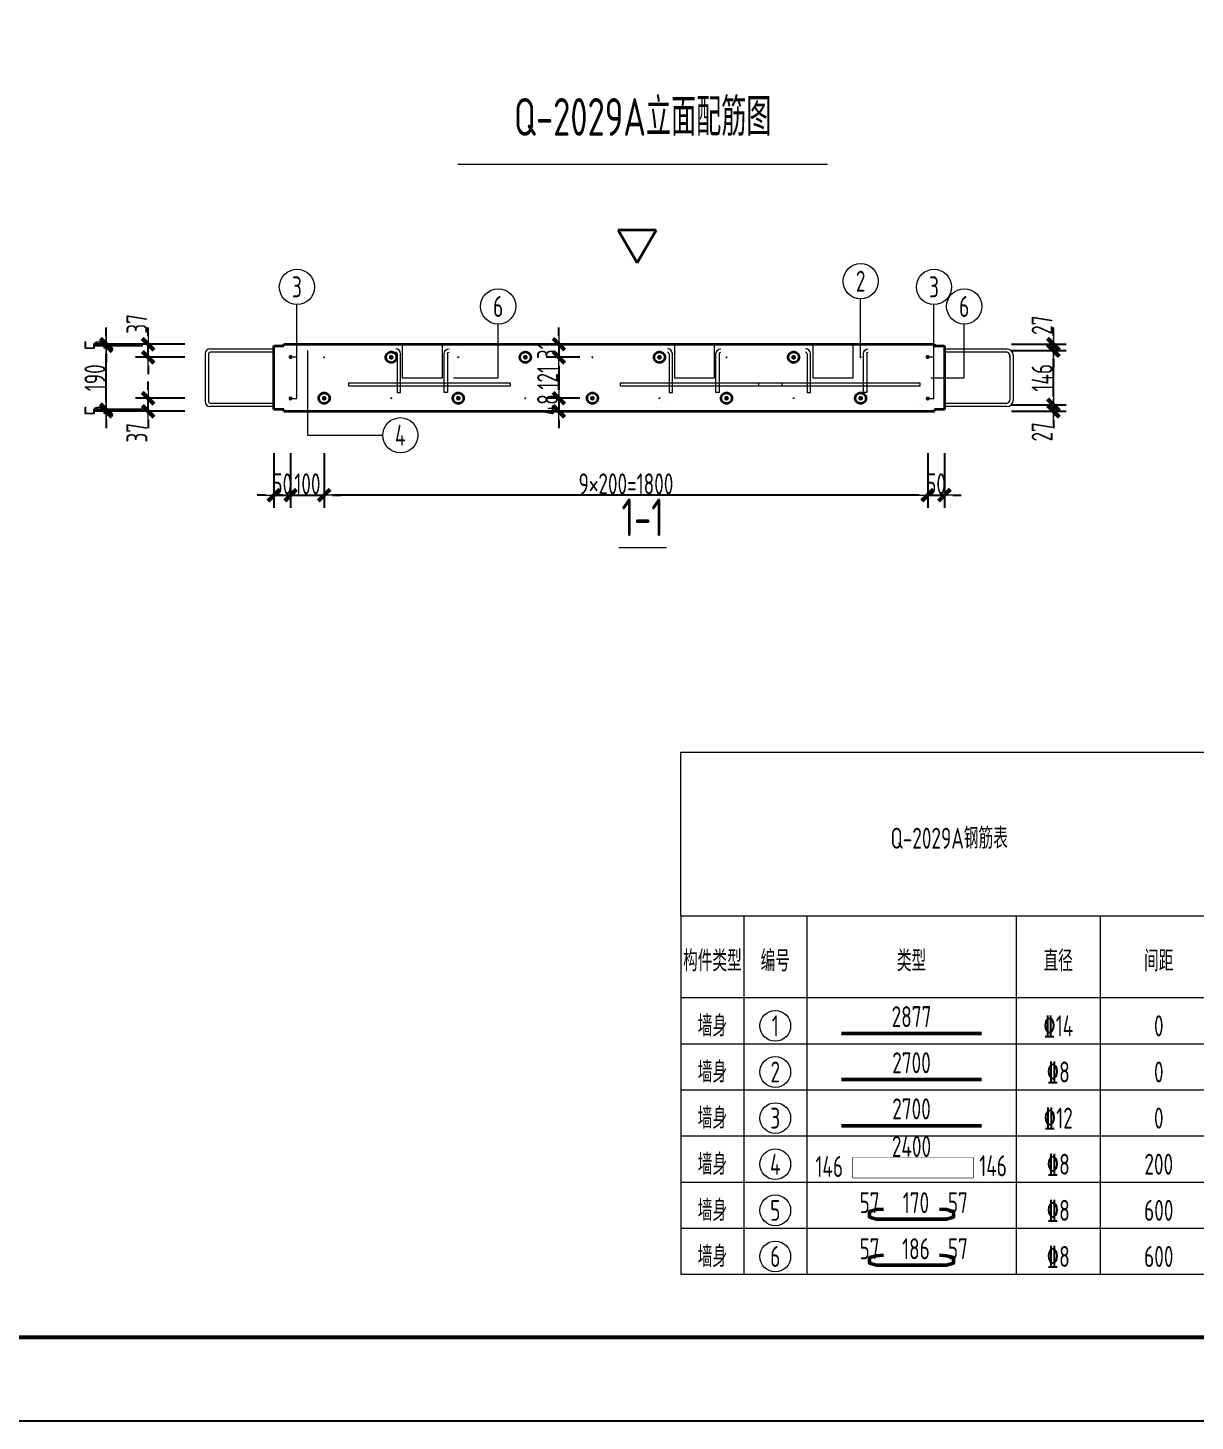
# Model space of a CAD drawing. Extents: x -85320 to 1679916, y -1321939 to 627.
# Drawn here: x 1170719 to 1184645, y -867871 to -851257 of the extents above; entities that cross this region are included whole.
import ezdxf
from ezdxf.enums import TextEntityAlignment as Align

# ---------------------------------------------------------------- set-up
doc = ezdxf.new("R2010")
doc.units = 0
doc.header["$LTSCALE"] = 1000
doc.linetypes.add('点划线', pattern=[1850, 1200, -300, 50, -300])
for name, color, linetype in [('BORDER', 7, 'Continuous'), ('Y-03墙-03预制墙钢筋', 1, 'Continuous'), ('打印线框', 7, 'Continuous'), ('拉模', 7, 'Continuous')]:
    doc.layers.add(name, color=color, linetype=linetype)
for name, color, linetype, lineweight in [('参数表文字', 7, 'Continuous', 18), ('参数表边线', 253, 'Continuous', 18), ('手孔', 6, 'Continuous', 0), ('梁截面纵筋', 1, 'Continuous', 50), ('直线', 7, 'Continuous', 18), ('预制墙图名', 7, 'Continuous', 18), ('预制墙墙身水平筋', 130, 'Continuous', 18), ('预制墙墙身纵向受力筋', 1, 'Continuous', 18), ('预制墙墙身纵向非受力筋', 94, 'Continuous', 18), ('预制墙墙身附加筋', 94, 'Continuous', 18), ('预制墙拉筋', 130, 'Continuous', 18), ('预制墙详图孔洞', 9, '点划线', 18), ('预制墙详图标注', 3, 'Continuous', 18), ('预制墙详图轮廓', 3, 'Continuous', 35)]:
    doc.layers.add(name, color=color, linetype=linetype, lineweight=lineweight)
doc.styles.add('TSSD_Rein', font='Tssdeng.shx', dxfattribs={"width": 0.7, "bigfont": 'hztxt.shx'})
doc.styles.add('样式 1', font='yjkeng.shx', dxfattribs={"width": 0.7, "bigfont": 'yjkchn.shx'})
doc.styles.add('样式 2', font='yjkeng.shx', dxfattribs={"width": 0.7, "bigfont": 'yjkchn.shx'})
doc.dimstyles.new('盈建科结构', dxfattribs={"dimscale": 100, "dimtxt": 2.5, "dimasz": 1, "dimexe": 1.5, "dimexo": 0.625, "dimgap": 0.1, "dimtad": 1, "dimdec": 0, "dimrnd": 1, "dimzin": 0, "dimdsep": 46, "dimtxsty": '样式 1', "dimblk": '_yjkbk', "dimblk1": 'ARCHTICK', "dimblk2": 'ARCHTICK', "dimcen": 0.09, "dimadec": 0, "dimazin": 0, "dimtfac": 1, "dimtdec": 4, "dimtix": 1, "dimtmove": 2, "dimatfit": 3, "dimfxl": 1, "dimtolj": 1, "dimtzin": 0, "dimarcsym": 0})

# ---------------------------------------------------------------- blocks, each defined once
blk = doc.blocks.new('_yjkbk')
blk.add_line((-1, 0), (1.5, 0))
blk.add_lwpolyline([(-0.7, -0.7, 0.5, 0.5, 0), (0.7, 0.7, 0.5, 0.5, 0)], format="xyseb")
blk = doc.blocks.new('*D434')
at = {"layer": 'Defpoints', "color": 0, "transparency": 16777216}
for p in [(1177304, -855673), (1177054, -855829), (1177304, -855829)]:
    blk.add_point(p, dxfattribs=at)
at = {"layer": '预制墙详图标注', "color": 0, "lineweight": -2, "transparency": 16777216}
for p, q in [((1177054, -855573), (1177054, -855473)), ((1177304, -855673), (1176904, -855673)), ((1177054, -855673), (1177054, -855829)), ((1177304, -855829), (1176904, -855829)), ((1177054, -855929), (1177054, -856029))]:
    blk.add_line(p, q, dxfattribs=at)
at = {"layer": '预制墙详图标注', "color": 0, "lineweight": -2, "transparency": 16777216, "xscale": 100, "yscale": 100, "zscale": 100}
for p, rotation in [((1177054, -855673), 270), ((1177054, -855829), 90)]:
    blk.add_blockref('_yjkbk', p, dxfattribs=dict(at, rotation=rotation))
at = {"layer": '预制墙详图标注', "color": 0, "transparency": 16777216, "insert": (1177044, -855751), "char_height": 250, "attachment_point": 8, "rotation": 90, "style": '样式 1'}
blk.add_mtext('\\A1;48', dxfattribs=at)
blk = doc.blocks.new('_ArchTick')
at = {"color": 0, "linetype": 'ByBlock', "const_width": 0.4}
blk.add_lwpolyline([(-0.5, -0.5), (0.5, 0.5)], dxfattribs=at)
blk = doc.blocks.new('*D435')
at = {"layer": 'Defpoints', "color": 0, "transparency": 16777216}
for p in [(1177304, -855185), (1177054, -855673), (1177304, -855673)]:
    blk.add_point(p, dxfattribs=at)
at = {"layer": '预制墙详图标注', "color": 0, "lineweight": -2, "transparency": 16777216}
for p, q in [((1177304, -855185), (1176904, -855185)), ((1177054, -855285), (1177054, -855573)), ((1177304, -855673), (1176904, -855673))]:
    blk.add_line(p, q, dxfattribs=at)
at = {"layer": '预制墙详图标注', "color": 0, "lineweight": -2, "transparency": 16777216, "xscale": 100, "yscale": 100, "zscale": 100}
for p, rotation in [((1177054, -855185), 90), ((1177054, -855673), 270)]:
    blk.add_blockref('_yjkbk', p, dxfattribs=dict(at, rotation=rotation))
at = {"layer": '预制墙详图标注', "color": 0, "transparency": 16777216, "insert": (1177044, -855429), "char_height": 250, "attachment_point": 8, "rotation": 90, "style": '样式 1'}
blk.add_mtext('\\A1;121', dxfattribs=at)
blk = doc.blocks.new('*D436')
at = {"layer": 'Defpoints', "color": 0, "transparency": 16777216}
for p in [(1177304, -855029), (1177054, -855185), (1177304, -855185)]:
    blk.add_point(p, dxfattribs=at)
at = {"layer": '预制墙详图标注', "color": 0, "lineweight": -2, "transparency": 16777216}
for p, q in [((1177054, -854929), (1177054, -854829)), ((1177304, -855029), (1176904, -855029)), ((1177054, -855029), (1177054, -855185)), ((1177304, -855185), (1176904, -855185)), ((1177054, -855285), (1177054, -855385))]:
    blk.add_line(p, q, dxfattribs=at)
at = {"layer": '预制墙详图标注', "color": 0, "lineweight": -2, "transparency": 16777216, "xscale": 100, "yscale": 100, "zscale": 100}
for p, rotation in [((1177054, -855029), 270), ((1177054, -855185), 90)]:
    blk.add_blockref('_yjkbk', p, dxfattribs=dict(at, rotation=rotation))
at = {"layer": '预制墙详图标注', "color": 0, "transparency": 16777216, "insert": (1177044, -855107), "char_height": 250, "attachment_point": 8, "rotation": 90, "style": '样式 1'}
blk.add_mtext('\\A1;31', dxfattribs=at)
blk = doc.blocks.new('*D437')
at = {"layer": 'Defpoints', "color": 0, "transparency": 16777216}
for p in [(1173654, -856329), (1173854, -856329), (1173854, -856829)]:
    blk.add_point(p, dxfattribs=at)
at = {"layer": '预制墙详图标注', "color": 0, "lineweight": -2, "transparency": 16777216}
for p, q in [((1173654, -856329), (1173654, -856979)), ((1173854, -856329), (1173854, -856979)), ((1173554, -856829), (1173454, -856829)), ((1173654, -856829), (1173854, -856829)), ((1173954, -856829), (1174054, -856829))]:
    blk.add_line(p, q, dxfattribs=at)
at = {"layer": '预制墙详图标注', "color": 0, "lineweight": -2, "transparency": 16777216, "xscale": 100, "yscale": 100, "zscale": 100}
blk.add_blockref('_yjkbk', (1173654, -856829), dxfattribs=at)
at = {"layer": '预制墙详图标注', "color": 0, "lineweight": -2, "transparency": 16777216, "xscale": 100, "yscale": 100, "zscale": 100, "rotation": 180}
blk.add_blockref('_yjkbk', (1173854, -856829), dxfattribs=at)
at = {"layer": '预制墙详图标注', "color": 0, "transparency": 16777216, "insert": (1173754, -856819), "char_height": 250, "attachment_point": 8, "style": '样式 1'}
blk.add_mtext('\\A1;50', dxfattribs=at)
blk = doc.blocks.new('*D438')
at = {"layer": 'Defpoints', "color": 0, "transparency": 16777216}
for p in [(1173854, -856329), (1174254, -856329), (1174254, -856829)]:
    blk.add_point(p, dxfattribs=at)
at = {"layer": '预制墙详图标注', "color": 0, "lineweight": -2, "transparency": 16777216}
for p, q in [((1173854, -856329), (1173854, -856979)), ((1174254, -856329), (1174254, -856979)), ((1173754, -856829), (1173654, -856829)), ((1173854, -856829), (1174254, -856829)), ((1174354, -856829), (1174454, -856829))]:
    blk.add_line(p, q, dxfattribs=at)
at = {"layer": '预制墙详图标注', "color": 0, "lineweight": -2, "transparency": 16777216, "xscale": 100, "yscale": 100, "zscale": 100}
blk.add_blockref('_yjkbk', (1173854, -856829), dxfattribs=at)
at = {"layer": '预制墙详图标注', "color": 0, "lineweight": -2, "transparency": 16777216, "xscale": 100, "yscale": 100, "zscale": 100, "rotation": 180}
blk.add_blockref('_yjkbk', (1174254, -856829), dxfattribs=at)
at = {"layer": '预制墙详图标注', "color": 0, "transparency": 16777216, "insert": (1174054, -856819), "char_height": 250, "attachment_point": 8, "style": '样式 1'}
blk.add_mtext('\\A1;100', dxfattribs=at)
blk = doc.blocks.new('*D439')
at = {"layer": 'Defpoints', "color": 0, "transparency": 16777216}
for p in [(1174254, -856329), (1181454, -856329), (1174254, -856829)]:
    blk.add_point(p, dxfattribs=at)
at = {"layer": '预制墙详图标注', "color": 0, "lineweight": -2, "transparency": 16777216}
for p, q in [((1174254, -856391), (1174254, -856979)), ((1181454, -856391), (1181454, -856979)), ((1181354, -856829), (1174354, -856829))]:
    blk.add_line(p, q, dxfattribs=at)
at = {"layer": '预制墙详图标注', "color": 0, "lineweight": -2, "transparency": 16777216, "xscale": 100, "yscale": 100, "zscale": 100, "rotation": 180}
blk.add_blockref('_yjkbk', (1174254, -856829), dxfattribs=at)
at = {"layer": '预制墙详图标注', "color": 0, "lineweight": -2, "transparency": 16777216, "xscale": 100, "yscale": 100, "zscale": 100}
blk.add_blockref('_yjkbk', (1181454, -856829), dxfattribs=at)
at = {"layer": '预制墙详图标注', "color": 0, "transparency": 16777216, "insert": (1177854, -856819), "char_height": 250, "attachment_point": 8, "style": '样式 1'}
blk.add_mtext('\\A1;9×200=1800', dxfattribs=at)
blk = doc.blocks.new('*D440')
at = {"layer": 'Defpoints', "color": 0, "transparency": 16777216}
for p in [(1181454, -856329), (1181654, -856329), (1181654, -856829)]:
    blk.add_point(p, dxfattribs=at)
at = {"layer": '预制墙详图标注', "color": 0, "lineweight": -2, "transparency": 16777216}
for p, q in [((1181454, -856329), (1181454, -856979)), ((1181654, -856329), (1181654, -856979)), ((1181354, -856829), (1181254, -856829)), ((1181454, -856829), (1181654, -856829)), ((1181754, -856829), (1181854, -856829))]:
    blk.add_line(p, q, dxfattribs=at)
at = {"layer": '预制墙详图标注', "color": 0, "lineweight": -2, "transparency": 16777216, "xscale": 100, "yscale": 100, "zscale": 100}
blk.add_blockref('_yjkbk', (1181454, -856829), dxfattribs=at)
at = {"layer": '预制墙详图标注', "color": 0, "lineweight": -2, "transparency": 16777216, "xscale": 100, "yscale": 100, "zscale": 100, "rotation": 180}
blk.add_blockref('_yjkbk', (1181654, -856829), dxfattribs=at)
at = {"layer": '预制墙详图标注', "color": 0, "transparency": 16777216, "insert": (1181554, -856819), "char_height": 250, "attachment_point": 8, "style": '样式 1'}
blk.add_mtext('\\A1;50', dxfattribs=at)
blk = doc.blocks.new('*D441')
at = {"layer": 'Defpoints', "color": 0, "transparency": 16777216}
for p in [(1182454, -855753), (1182954, -855753), (1182454, -855829)]:
    blk.add_point(p, dxfattribs=at)
at = {"layer": '预制墙详图标注', "color": 0, "lineweight": -2, "transparency": 16777216}
for p, q in [((1182954, -855653), (1182954, -855553)), ((1182454, -855753), (1183104, -855753)), ((1182954, -855829), (1182954, -855753)), ((1182454, -855829), (1183104, -855829)), ((1182954, -855929), (1182954, -856029))]:
    blk.add_line(p, q, dxfattribs=at)
at = {"layer": '预制墙详图标注', "color": 0, "lineweight": -2, "transparency": 16777216, "xscale": 100, "yscale": 100, "zscale": 100}
for p, rotation in [((1182954, -855753), 270), ((1182954, -855829), 90)]:
    blk.add_blockref('_yjkbk', p, dxfattribs=dict(at, rotation=rotation))
at = {"layer": '预制墙详图标注', "color": 0, "transparency": 16777216, "insert": (1182944, -856074), "char_height": 250, "attachment_point": 8, "rotation": 90, "style": '样式 1'}
blk.add_mtext('\\A1;27', dxfattribs=at)
blk = doc.blocks.new('*D442')
at = {"layer": 'Defpoints', "color": 0, "transparency": 16777216}
for p in [(1182454, -855105), (1182954, -855105), (1182454, -855753)]:
    blk.add_point(p, dxfattribs=at)
at = {"layer": '预制墙详图标注', "color": 0, "lineweight": -2, "transparency": 16777216}
for p, q in [((1182454, -855105), (1183104, -855105)), ((1182954, -855653), (1182954, -855205)), ((1182454, -855753), (1183104, -855753))]:
    blk.add_line(p, q, dxfattribs=at)
at = {"layer": '预制墙详图标注', "color": 0, "lineweight": -2, "transparency": 16777216, "xscale": 100, "yscale": 100, "zscale": 100}
for p, rotation in [((1182954, -855105), 90), ((1182954, -855753), 270)]:
    blk.add_blockref('_yjkbk', p, dxfattribs=dict(at, rotation=rotation))
at = {"layer": '预制墙详图标注', "color": 0, "transparency": 16777216, "insert": (1182944, -855429), "char_height": 250, "attachment_point": 8, "rotation": 90, "style": '样式 1'}
blk.add_mtext('\\A1;146', dxfattribs=at)
blk = doc.blocks.new('*D443')
at = {"layer": 'Defpoints', "color": 0, "transparency": 16777216}
for p in [(1182454, -855029), (1182454, -855105), (1182954, -855029)]:
    blk.add_point(p, dxfattribs=at)
at = {"layer": '预制墙详图标注', "color": 0, "lineweight": -2, "transparency": 16777216}
for p, q in [((1182954, -854929), (1182954, -854829)), ((1182454, -855029), (1183104, -855029)), ((1182454, -855105), (1183104, -855105)), ((1182954, -855105), (1182954, -855029)), ((1182954, -855205), (1182954, -855305))]:
    blk.add_line(p, q, dxfattribs=at)
at = {"layer": '预制墙详图标注', "color": 0, "lineweight": -2, "transparency": 16777216, "xscale": 100, "yscale": 100, "zscale": 100}
for p, rotation in [((1182954, -855029), 270), ((1182954, -855105), 90)]:
    blk.add_blockref('_yjkbk', p, dxfattribs=dict(at, rotation=rotation))
at = {"layer": '预制墙详图标注', "color": 0, "transparency": 16777216, "insert": (1182944, -854802), "char_height": 250, "attachment_point": 8, "rotation": 90, "style": '样式 1'}
blk.add_mtext('\\A1;27', dxfattribs=at)
blk = doc.blocks.new('图框1')
at = {"layer": 'BORDER', "const_width": 50}
blk.add_lwpolyline([(1377779, -823089), (1377779, -783089), (1433679, -783089), (1433679, -823089)], close=True, dxfattribs=at)
blk = doc.blocks.new('闭口大左')
at = {"layer": '预制墙墙身水平筋', "lineweight": 0}
for p, q in [((1052729, -854627), (1053489, -854627)), ((1052729, -854627), (1053489, -854627)), ((1052729, -854627), (1053489, -854627)), ((1052729, -854627), (1053489, -854627)), ((1052729, -854627), (1053489, -854627)), ((1052729, -854627), (1053489, -854627)), ((1052729, -854627), (1053489, -854627)), ((1052729, -854627), (1053489, -854627)), ((1052729, -854627), (1053489, -854627)), ((1052729, -854627), (1053489, -854627)), ((1052729, -854627), (1053489, -854627)), ((1052729, -854627), (1053489, -854627)), ((1052729, -854627), (1053489, -854627)), ((1052729, -854627), (1053489, -854627)), ((1052729, -854627), (1053489, -854627)), ((1053489, -854667), (1052729, -854667)), ((1053489, -854667), (1052729, -854667)), ((1053489, -854667), (1052729, -854667)), ((1053489, -854667), (1052729, -854667)), ((1053489, -854667), (1052729, -854667)), ((1053489, -854667), (1052729, -854667)), ((1053489, -854667), (1052729, -854667)), ((1053489, -854667), (1052729, -854667)), ((1053489, -854667), (1052729, -854667)), ((1053489, -854667), (1052729, -854667)), ((1053489, -854667), (1052729, -854667)), ((1053489, -854667), (1052729, -854667)), ((1053489, -854667), (1052729, -854667)), ((1053489, -854667), (1052729, -854667)), ((1053489, -854667), (1052729, -854667)), ((1052729, -855275), (1053489, -855275)), ((1053489, -855315), (1052729, -855315))]:
    blk.add_line(p, q, dxfattribs=at)
at = {"layer": '预制墙墙身水平筋', "color": 4, "lineweight": 0}
for p, q in [((1052669, -854687), (1052669, -855255)), ((1052709, -854687), (1052709, -855255))]:
    blk.add_line(p, q, dxfattribs=at)
at = {"layer": '预制墙墙身水平筋', "lineweight": 0}
for centre, radius, start, end in [((1052729, -854687), 60, 90, 180), ((1052729, -854687), 60, 90, 180), ((1052729, -854687), 60, 90, 180), ((1052729, -854687), 60, 90, 180), ((1052729, -854687), 60, 90, 180), ((1052729, -854687), 60, 90, 180), ((1052729, -854687), 60, 90, 180), ((1052729, -854687), 60, 90, 180), ((1052729, -854687), 60, 90, 180), ((1052729, -854687), 60, 90, 180), ((1052729, -854687), 60, 90, 180), ((1052729, -854687), 60, 90, 180), ((1052729, -854687), 60, 90, 180), ((1052729, -854687), 60, 90, 180), ((1052729, -854687), 20, 90, 180), ((1052729, -854687), 20, 90, 180), ((1052729, -854687), 20, 90, 180), ((1052729, -854687), 20, 90, 180), ((1052729, -854687), 20, 90, 180), ((1052729, -854687), 20, 90, 180), ((1052729, -854687), 20, 90, 180), ((1052729, -854687), 20, 90, 180), ((1052729, -854687), 20, 90, 180), ((1052729, -854687), 20, 90, 180), ((1052729, -854687), 20, 90, 180), ((1052729, -854687), 20, 90, 180), ((1052729, -854687), 20, 90, 180), ((1052729, -854687), 20, 90, 180), ((1052729, -855255), 60, 180, 270), ((1052729, -855255), 20, 180, 270)]:
    blk.add_arc(centre, radius, start, end, dxfattribs=at)
blk = doc.blocks.new('u闭口大右')
at = {"layer": '预制墙墙身水平筋', "lineweight": 0}
for p, q in [((1059089, -854627), (1059833, -854627)), ((1059089, -854627), (1059833, -854627)), ((1059089, -854627), (1059833, -854627)), ((1059089, -854627), (1059833, -854627)), ((1059089, -854627), (1059833, -854627)), ((1059089, -854627), (1059833, -854627)), ((1059089, -854627), (1059833, -854627)), ((1059089, -854627), (1059833, -854627)), ((1059089, -854627), (1059833, -854627)), ((1059089, -854627), (1059833, -854627)), ((1059089, -854627), (1059833, -854627)), ((1059089, -854627), (1059833, -854627)), ((1059089, -854627), (1059833, -854627)), ((1059089, -854627), (1059833, -854627)), ((1059089, -854627), (1059833, -854627)), ((1059833, -854667), (1059089, -854667)), ((1059833, -854667), (1059089, -854667)), ((1059833, -854667), (1059089, -854667)), ((1059833, -854667), (1059089, -854667)), ((1059833, -854667), (1059089, -854667)), ((1059833, -854667), (1059089, -854667)), ((1059833, -854667), (1059089, -854667)), ((1059833, -854667), (1059089, -854667)), ((1059833, -854667), (1059089, -854667)), ((1059833, -854667), (1059089, -854667)), ((1059833, -854667), (1059089, -854667)), ((1059833, -854667), (1059089, -854667)), ((1059833, -854667), (1059089, -854667)), ((1059833, -854667), (1059089, -854667)), ((1059833, -854667), (1059089, -854667)), ((1059869, -854732), (1059869, -854703)), ((1059869, -854732), (1059869, -854703)), ((1059869, -854732), (1059869, -854703)), ((1059869, -854732), (1059869, -854703)), ((1059869, -854732), (1059869, -854703)), ((1059869, -854732), (1059869, -854703)), ((1059869, -854732), (1059869, -854703)), ((1059869, -854732), (1059869, -854703)), ((1059869, -854732), (1059869, -854703)), ((1059869, -854732), (1059869, -854703)), ((1059869, -854732), (1059869, -854703)), ((1059869, -854732), (1059869, -854703)), ((1059869, -854732), (1059869, -854703)), ((1059869, -854732), (1059869, -854703)), ((1059869, -854732), (1059869, -854703)), ((1059909, -854703), (1059909, -854732)), ((1059909, -854703), (1059909, -854732)), ((1059909, -854703), (1059909, -854732)), ((1059909, -854703), (1059909, -854732)), ((1059909, -854703), (1059909, -854732)), ((1059909, -854703), (1059909, -854732)), ((1059909, -854703), (1059909, -854732)), ((1059909, -854703), (1059909, -854732)), ((1059909, -854703), (1059909, -854732)), ((1059909, -854703), (1059909, -854732)), ((1059909, -854703), (1059909, -854732)), ((1059909, -854703), (1059909, -854732)), ((1059909, -854703), (1059909, -854732)), ((1059909, -854703), (1059909, -854732)), ((1059909, -854703), (1059909, -854732)), ((1059089, -855275), (1059833, -855275)), ((1059089, -855275), (1059833, -855275)), ((1059089, -855275), (1059833, -855275)), ((1059089, -855275), (1059833, -855275)), ((1059089, -855275), (1059833, -855275)), ((1059089, -855275), (1059833, -855275)), ((1059089, -855275), (1059833, -855275)), ((1059089, -855275), (1059833, -855275)), ((1059089, -855275), (1059833, -855275)), ((1059089, -855275), (1059833, -855275)), ((1059089, -855275), (1059833, -855275)), ((1059089, -855275), (1059833, -855275)), ((1059089, -855275), (1059833, -855275)), ((1059089, -855275), (1059833, -855275)), ((1059089, -855275), (1059833, -855275)), ((1059833, -855315), (1059089, -855315))]:
    blk.add_line(p, q, dxfattribs=at)
at = {"layer": '预制墙墙身水平筋', "color": 4, "lineweight": 0}
for p, q in [((1059869, -854703), (1059869, -855238)), ((1059909, -854703), (1059909, -855238))]:
    blk.add_line(p, q, dxfattribs=at)
at = {"layer": '预制墙墙身水平筋', "lineweight": 0}
for centre, radius, start, end in [((1059833, -854703), 76.6, 360, 90), ((1059833, -854703), 76.6, 360, 90), ((1059833, -854703), 76.6, 360, 90), ((1059833, -854703), 76.6, 360, 90), ((1059833, -854703), 76.6, 360, 90), ((1059833, -854703), 76.6, 360, 90), ((1059833, -854703), 76.6, 360, 90), ((1059833, -854703), 76.6, 360, 90), ((1059833, -854703), 76.6, 360, 90), ((1059833, -854703), 76.6, 360, 90), ((1059833, -854703), 76.6, 360, 90), ((1059833, -854703), 76.6, 360, 90), ((1059833, -854703), 76.6, 360, 90), ((1059833, -854703), 76.6, 360, 90), ((1059833, -854703), 36.6, 360, 90), ((1059833, -854703), 36.6, 360, 90), ((1059833, -854703), 36.6, 360, 90), ((1059833, -854703), 36.6, 360, 90), ((1059833, -854703), 36.6, 360, 90), ((1059833, -854703), 36.6, 360, 90), ((1059833, -854703), 36.6, 360, 90), ((1059833, -854703), 36.6, 360, 90), ((1059833, -854703), 36.6, 360, 90), ((1059833, -854703), 36.6, 360, 90), ((1059833, -854703), 36.6, 360, 90), ((1059833, -854703), 36.6, 360, 90), ((1059833, -854703), 36.6, 360, 90), ((1059833, -854703), 36.6, 360, 90), ((1059833, -855238), 76.6, 270, 0), ((1059833, -855238), 76.6, 270, 0), ((1059833, -855238), 76.6, 270, 0), ((1059833, -855238), 76.6, 270, 0), ((1059833, -855238), 76.6, 270, 0), ((1059833, -855238), 76.6, 270, 0), ((1059833, -855238), 76.6, 270, 0), ((1059833, -855238), 76.6, 270, 0), ((1059833, -855238), 76.6, 270, 0), ((1059833, -855238), 76.6, 270, 0), ((1059833, -855238), 76.6, 270, 0), ((1059833, -855238), 76.6, 270, 0), ((1059833, -855238), 76.6, 270, 0), ((1059833, -855238), 36.6, 270, 0), ((1059833, -855238), 76.6, 270, 0)]:
    blk.add_arc(centre, radius, start, end, dxfattribs=at)
blk = doc.blocks.new('手孔弯筋')
at = {"layer": '预制墙墙身水平筋', "color": 4, "lineweight": 0}
blk.add_line((1057610, -855147), (1057650, -855147), dxfattribs=at)
at = {"layer": '预制墙拉筋', "lineweight": 0}
for p, q in [((1057610, -854684), (1057610, -855147)), ((1057650, -855147), (1057650, -854684))]:
    blk.add_line(p, q, dxfattribs=at)
for radius in [57.5, 17.5]:
    blk.add_arc((1057592, -854684), radius, 360, 90, dxfattribs=at)
blk = doc.blocks.new('*D3066')
at = {"layer": 'Defpoints', "color": 0, "transparency": 16777216}
for p in [(1172154, -855673), (1172654, -855673), (1172654, -855829)]:
    blk.add_point(p, dxfattribs=at)
at = {"layer": '预制墙详图标注', "color": 0, "lineweight": -2, "transparency": 16777216}
for p, q in [((1172154, -855573), (1172154, -855473)), ((1172591, -855673), (1172004, -855673)), ((1172154, -855829), (1172154, -855673)), ((1172591, -855829), (1172004, -855829)), ((1172154, -855929), (1172154, -856029))]:
    blk.add_line(p, q, dxfattribs=at)
at = {"layer": '预制墙详图标注', "color": 0, "lineweight": -2, "transparency": 16777216, "xscale": 100, "yscale": 100, "zscale": 100}
for p, rotation in [((1172154, -855673), 270), ((1172154, -855829), 90)]:
    blk.add_blockref('_yjkbk', p, dxfattribs=dict(at, rotation=rotation))
at = {"layer": '预制墙详图标注', "color": 0, "transparency": 16777216, "insert": (1172144, -856085), "char_height": 250, "attachment_point": 8, "rotation": 90, "style": '样式 1'}
blk.add_mtext('\\A1;37', dxfattribs=at)
blk = doc.blocks.new('*D3067')
at = {"layer": 'Defpoints', "color": 0, "transparency": 16777216}
for p in [(1172154, -855029), (1172654, -855029), (1172654, -855185)]:
    blk.add_point(p, dxfattribs=at)
at = {"layer": '预制墙详图标注', "color": 0, "lineweight": -2, "transparency": 16777216}
for p, q in [((1172154, -854929), (1172154, -854829)), ((1172591, -855029), (1172004, -855029)), ((1172154, -855185), (1172154, -855029)), ((1172591, -855185), (1172004, -855185)), ((1172154, -855285), (1172154, -855385))]:
    blk.add_line(p, q, dxfattribs=at)
at = {"layer": '预制墙详图标注', "color": 0, "lineweight": -2, "transparency": 16777216, "xscale": 100, "yscale": 100, "zscale": 100}
for p, rotation in [((1172154, -855029), 270), ((1172154, -855185), 90)]:
    blk.add_blockref('_yjkbk', p, dxfattribs=dict(at, rotation=rotation))
at = {"layer": '预制墙详图标注', "color": 0, "transparency": 16777216, "insert": (1172144, -854787), "char_height": 250, "attachment_point": 8, "rotation": 90, "style": '样式 1'}
blk.add_mtext('\\A1;37', dxfattribs=at)
blk = doc.blocks.new('*D3068')
at = {"layer": 'Defpoints', "color": 0, "transparency": 16777216}
for p in [(1171654, -855049), (1172154, -855049), (1172154, -855809)]:
    blk.add_point(p, dxfattribs=at)
at = {"layer": '预制墙详图标注', "color": 0, "lineweight": -2, "transparency": 16777216}
for p, q in [((1172091, -855049), (1171504, -855049)), ((1171654, -855709), (1171654, -855149)), ((1172091, -855809), (1171504, -855809))]:
    blk.add_line(p, q, dxfattribs=at)
at = {"layer": '预制墙详图标注', "color": 0, "lineweight": -2, "transparency": 16777216, "xscale": 100, "yscale": 100, "zscale": 100}
for p, rotation in [((1171654, -855049), 90), ((1171654, -855809), 270)]:
    blk.add_blockref('_yjkbk', p, dxfattribs=dict(at, rotation=rotation))
at = {"layer": '预制墙详图标注', "color": 0, "transparency": 16777216, "insert": (1171644, -855429), "char_height": 250, "attachment_point": 8, "rotation": 90, "style": '样式 1'}
blk.add_mtext('\\A1;190', dxfattribs=at)
blk = doc.blocks.new('*D3069')
at = {"layer": 'Defpoints', "color": 0, "transparency": 16777216}
for p in [(1171654, -855029), (1172154, -855029), (1172154, -855049)]:
    blk.add_point(p, dxfattribs=at)
at = {"layer": '预制墙详图标注', "color": 0, "lineweight": -2, "transparency": 16777216}
for p, q in [((1171654, -854929), (1171654, -854829)), ((1172091, -855029), (1171504, -855029)), ((1172091, -855049), (1171504, -855049)), ((1171654, -855049), (1171654, -855029)), ((1171654, -855149), (1171654, -855249))]:
    blk.add_line(p, q, dxfattribs=at)
at = {"layer": '预制墙详图标注', "color": 0, "lineweight": -2, "transparency": 16777216, "xscale": 100, "yscale": 100, "zscale": 100}
for p, rotation in [((1171654, -855049), 90), ((1171654, -855029), 270)]:
    blk.add_blockref('_yjkbk', p, dxfattribs=dict(at, rotation=rotation))
at = {"layer": '预制墙详图标注', "color": 0, "transparency": 16777216, "insert": (1171644, -855039), "char_height": 250, "attachment_point": 8, "rotation": 90, "style": '样式 1'}
blk.add_mtext('\\A1;5', dxfattribs=at)
blk = doc.blocks.new('*D3070')
at = {"layer": 'Defpoints', "color": 0, "transparency": 16777216}
for p in [(1171654, -855809), (1172154, -855809), (1172154, -855829)]:
    blk.add_point(p, dxfattribs=at)
at = {"layer": '预制墙详图标注', "color": 0, "lineweight": -2, "transparency": 16777216}
for p, q in [((1171654, -855709), (1171654, -855609)), ((1172091, -855809), (1171504, -855809)), ((1172091, -855829), (1171504, -855829)), ((1171654, -855829), (1171654, -855809)), ((1171654, -855929), (1171654, -856029))]:
    blk.add_line(p, q, dxfattribs=at)
at = {"layer": '预制墙详图标注', "color": 0, "lineweight": -2, "transparency": 16777216, "xscale": 100, "yscale": 100, "zscale": 100}
for p, rotation in [((1171654, -855829), 90), ((1171654, -855809), 270)]:
    blk.add_blockref('_yjkbk', p, dxfattribs=dict(at, rotation=rotation))
at = {"layer": '预制墙详图标注', "color": 0, "transparency": 16777216, "insert": (1171644, -855819), "char_height": 250, "attachment_point": 8, "rotation": 90, "style": '样式 1'}
blk.add_mtext('\\A1;5', dxfattribs=at)

msp = doc.modelspace()

# ---------------------------------------------------------------- linework, layer by layer
at = {"layer": 'Y-03墙-03预制墙钢筋', "const_width": 6.4}
msp.add_lwpolyline([(1181993.551, -864727.812), (1180563.851, -864727.812, 0.414213562), (1180554.251, -864737.412), (1180554.251, -864961.834, 0.414213562), (1180563.851, -864971.434), (1181993.551, -864971.434, 0.414213562), (1182003.151, -864961.834), (1182003.151, -864737.412, 0.414213562)], format="xyb", close=True, dxfattribs=at)
at = {"layer": '参数表文字', "lineweight": 18}
for centre in [(1179635.621, -863157.329), (1179635.621, -863707.329), (1179635.621, -864257.329), (1179635.621, -864807.329), (1179635.621, -865357.329), (1179635.621, -865907.329)]:
    msp.add_circle(centre, 183.333, dxfattribs=at)
at = {"layer": '参数表边线', "lineweight": 18}
for p, q in [((1178510.621, -861844.829), (1178510.621, -859894.829)), ((1178510.621, -859894.829), (1184910.621, -859894.829)), ((1178510.621, -861844.829), (1179260.621, -861844.829)), ((1178510.621, -861844.829), (1178510.621, -862819.829)), ((1179260.621, -861844.829), (1180010.621, -861844.829)), ((1179260.621, -861844.829), (1179260.621, -862819.829)), ((1180010.621, -861844.829), (1182510.621, -861844.829)), ((1180010.621, -861844.829), (1180010.621, -862819.829)), ((1182510.621, -861844.829), (1183510.621, -861844.829)), ((1182510.621, -861844.829), (1182510.621, -862819.829)), ((1183510.621, -861844.829), (1184910.621, -861844.829)), ((1183510.621, -861844.829), (1183510.621, -862819.829)), ((1178510.621, -862819.829), (1179260.621, -862819.829)), ((1178510.621, -862819.829), (1178510.621, -863369.829)), ((1179260.621, -862819.829), (1180010.621, -862819.829)), ((1179260.621, -862819.829), (1179260.621, -863369.829)), ((1180010.621, -862819.829), (1182510.621, -862819.829)), ((1180010.621, -862819.829), (1180010.621, -863369.829)), ((1182510.621, -862819.829), (1183510.621, -862819.829)), ((1182510.621, -862819.829), (1182510.621, -863369.829)), ((1183510.621, -862819.829), (1184910.621, -862819.829)), ((1183510.621, -862819.829), (1183510.621, -863369.829)), ((1178510.621, -863369.829), (1179260.621, -863369.829)), ((1178510.621, -863369.829), (1178510.621, -863919.829)), ((1179260.621, -863369.829), (1180010.621, -863369.829)), ((1179260.621, -863369.829), (1179260.621, -863919.829)), ((1180010.621, -863369.829), (1182510.621, -863369.829)), ((1180010.621, -863369.829), (1180010.621, -863919.829)), ((1182510.621, -863369.829), (1183510.621, -863369.829)), ((1182510.621, -863369.829), (1182510.621, -863919.829)), ((1183510.621, -863369.829), (1184910.621, -863369.829)), ((1183510.621, -863369.829), (1183510.621, -863919.829)), ((1178510.621, -863919.829), (1179260.621, -863919.829)), ((1178510.621, -863919.829), (1178510.621, -864469.829)), ((1179260.621, -863919.829), (1180010.621, -863919.829)), ((1179260.621, -863919.829), (1179260.621, -864469.829)), ((1180010.621, -863919.829), (1182510.621, -863919.829)), ((1180010.621, -863919.829), (1180010.621, -864469.829)), ((1182510.621, -863919.829), (1183510.621, -863919.829)), ((1182510.621, -863919.829), (1182510.621, -864469.829)), ((1183510.621, -863919.829), (1184910.621, -863919.829)), ((1183510.621, -863919.829), (1183510.621, -864469.829)), ((1178510.621, -864469.829), (1179260.621, -864469.829)), ((1178510.621, -864469.829), (1178510.621, -865019.829)), ((1179260.621, -864469.829), (1180010.621, -864469.829)), ((1179260.621, -864469.829), (1179260.621, -865019.829)), ((1180010.621, -864469.829), (1182510.621, -864469.829)), ((1180010.621, -864469.829), (1180010.621, -865019.829)), ((1182510.621, -864469.829), (1183510.621, -864469.829)), ((1182510.621, -864469.829), (1182510.621, -865019.829)), ((1183510.621, -864469.829), (1184910.621, -864469.829)), ((1183510.621, -864469.829), (1183510.621, -865019.829)), ((1178510.621, -865019.829), (1179260.621, -865019.829)), ((1178510.621, -865019.829), (1178510.621, -865569.829)), ((1179260.621, -865019.829), (1180010.621, -865019.829)), ((1179260.621, -865019.829), (1179260.621, -865569.829)), ((1180010.621, -865019.829), (1182510.621, -865019.829)), ((1180010.621, -865019.829), (1180010.621, -865569.829)), ((1182510.621, -865019.829), (1183510.621, -865019.829)), ((1182510.621, -865019.829), (1182510.621, -865569.829)), ((1183510.621, -865019.829), (1184910.621, -865019.829)), ((1183510.621, -865019.829), (1183510.621, -865569.829)), ((1178510.621, -865569.829), (1179260.621, -865569.829)), ((1178510.621, -865569.829), (1178510.621, -866119.829)), ((1179260.621, -865569.829), (1180010.621, -865569.829)), ((1179260.621, -865569.829), (1179260.621, -866119.829)), ((1180010.621, -865569.829), (1182510.621, -865569.829)), ((1180010.621, -865569.829), (1180010.621, -866119.829)), ((1182510.621, -865569.829), (1183510.621, -865569.829)), ((1182510.621, -865569.829), (1182510.621, -866119.829)), ((1183510.621, -865569.829), (1184910.621, -865569.829)), ((1183510.621, -865569.829), (1183510.621, -866119.829)), ((1178510.621, -866119.829), (1179260.621, -866119.829)), ((1179260.621, -866119.829), (1180010.621, -866119.829)), ((1180010.621, -866119.829), (1182510.621, -866119.829)), ((1182510.621, -866119.829), (1183510.621, -866119.829)), ((1183510.621, -866119.829), (1184910.621, -866119.829))]:
    msp.add_line(p, q, dxfattribs=at)
at = {"layer": '手孔', "color": 6}
for points in [[(1175184.025, -855428.638), (1175664.025, -855428.638), (1175664.025, -855028.638), (1175184.025, -855028.638)], [(1178431.788, -855428.638), (1178911.788, -855428.638), (1178911.788, -855028.638), (1178431.788, -855028.638)], [(1180083.175, -855428.638), (1180563.175, -855428.638), (1180563.175, -855028.638), (1180083.175, -855028.638)]]:
    msp.add_lwpolyline(points, close=True, dxfattribs=at)
at = {"layer": '打印线框', "color": 1}
msp.add_lwpolyline([(1142339.778, -867870.962), (1142339.778, -825870.962), (1201739.778, -825870.962), (1201739.778, -867870.962)], close=True, dxfattribs=at)
at = {"layer": '梁截面纵筋', "lineweight": 50}
for points in [[(1180427.288, -863248.996), (1182093.955, -863248.996)], [(1180427.288, -863798.996), (1182093.955, -863798.996)], [(1180427.288, -864348.996), (1182093.955, -864348.996)], [(1180927.288, -865341.478), (1180843.955, -865348.353), (1180760.621, -865370.353), (1180760.621, -865439.103), (1180843.955, -865461.103), (1181677.288, -865461.103), (1181760.621, -865439.103), (1181760.621, -865370.353), (1181677.288, -865348.353), (1181593.955, -865341.478)], [(1180927.288, -865891.478), (1180843.955, -865898.353), (1180760.621, -865920.353), (1180760.621, -865989.103), (1180843.955, -866011.103), (1181677.288, -866011.103), (1181760.621, -865989.103), (1181760.621, -865920.353), (1181677.288, -865898.353), (1181593.955, -865891.478)]]:
    msp.add_lwpolyline(points, dxfattribs=at)
at = {"layer": '直线', "lineweight": 18}
for p, q in [((1173853.678, -855180.638), (1173928.678, -855180.638)), ((1181453.678, -855180.638), (1181528.678, -855180.638)), ((1174053.678, -855752.638), (1174053.678, -856114.638))]:
    msp.add_line(p, q, dxfattribs=at)
for points in [[(1173853.678, -855676.638), (1173928.678, -855676.638), (1173928.678, -854555.638)], [(1180653.678, -855184.638), (1180653.678, -854487.638)], [(1181453.678, -855676.638), (1181528.678, -855676.638), (1181528.678, -854555.638)], [(1175795.678, -855428.638), (1176329.678, -855428.638), (1176329.678, -854788.638)], [(1181489.678, -855428.638), (1181889.678, -855428.638), (1181889.678, -854788.638)], [(1174053.678, -855104.638), (1174053.678, -856114.638), (1174951.678, -856114.638)]]:
    msp.add_lwpolyline(points, dxfattribs=at)
for centre in [(1173928.678, -854345.638), (1180653.678, -854277.638), (1181528.678, -854345.638), (1176329.678, -854578.638), (1181889.678, -854578.638), (1175161.678, -856114.638)]:
    msp.add_circle(centre, 210, dxfattribs=at)
at = {"layer": '预制墙图名', "lineweight": 18}
for p, q in [((1175848.237, -852882.639), (1180259.118, -852882.639)), ((1177768.966, -857453.638), (1178338.389, -857453.638))]:
    msp.add_line(p, q, dxfattribs=at)
at = {"layer": '预制墙墙身水平筋', "lineweight": 18, "const_width": 0.18}
for points in [[(1173653.678, -855084.638), (1175107.93, -855084.638)], [(1175107.93, -855124.638), (1173653.678, -855124.638)], [(1175742.683, -855084.638), (1178350.614, -855084.638)], [(1178350.614, -855124.638), (1175742.683, -855124.638)], [(1178985.366, -855084.638), (1179997.567, -855084.638)], [(1179997.567, -855124.638), (1178985.366, -855124.638)], [(1180744.256, -855084.638), (1181653.678, -855084.638)], [(1181653.678, -855124.638), (1180744.256, -855124.638)], [(1173653.678, -855732.638), (1181653.678, -855732.638)], [(1181653.678, -855772.638), (1173653.678, -855772.638)]]:
    msp.add_lwpolyline(points, dxfattribs=at)
at = {"layer": '预制墙墙身水平筋', "color": 4}
for points in [[(1174547.894, -855488.287), (1176471.519, -855488.287), (1176471.519, -855528.287), (1174547.894, -855528.287)], [(1177790.577, -855488.287), (1179714.202, -855488.287), (1179714.202, -855528.287), (1177790.577, -855528.287)], [(1179437.531, -855488.287), (1181361.155, -855488.287), (1181361.155, -855528.287), (1179437.531, -855528.287)]]:
    msp.add_lwpolyline(points, close=True, dxfattribs=at)
at = {"layer": '预制墙墙身纵向受力筋', "lineweight": 18, "const_width": 28}
for points in [[(1175067.678, -855184.638, 1), (1175039.678, -855184.638, 1)], [(1176667.678, -855184.638, 1), (1176639.678, -855184.638, 1)], [(1178267.678, -855184.638, 1), (1178239.678, -855184.638, 1)], [(1179867.678, -855184.638, 1), (1179839.678, -855184.638, 1)], [(1174267.678, -855672.638, 1), (1174239.678, -855672.638, 1)], [(1175867.678, -855672.638, 1), (1175839.678, -855672.638, 1)], [(1177467.678, -855672.638, 1), (1177439.678, -855672.638, 1)], [(1179067.678, -855672.638, 1), (1179039.678, -855672.638, 1)], [(1180667.678, -855672.638, 1), (1180639.678, -855672.638, 1)]]:
    msp.add_lwpolyline(points, format="xyb", close=True, dxfattribs=at)
at = {"layer": '预制墙墙身纵向非受力筋', "lineweight": 18, "const_width": 12}
for points in [[(1174259.678, -855184.638, 1), (1174247.678, -855184.638, 1)], [(1175859.678, -855184.638, 1), (1175847.678, -855184.638, 1)], [(1177459.678, -855184.638, 1), (1177447.678, -855184.638, 1)], [(1179059.678, -855184.638, 1), (1179047.678, -855184.638, 1)], [(1180659.678, -855184.638, 1), (1180647.678, -855184.638, 1)], [(1175059.678, -855672.638, 1), (1175047.678, -855672.638, 1)], [(1176659.678, -855672.638, 1), (1176647.678, -855672.638, 1)], [(1178259.678, -855672.638, 1), (1178247.678, -855672.638, 1)], [(1179859.678, -855672.638, 1), (1179847.678, -855672.638, 1)]]:
    msp.add_lwpolyline(points, format="xyb", close=True, dxfattribs=at)
at = {"layer": '预制墙墙身附加筋', "lineweight": 18, "const_width": 24}
for points in [[(1173865.678, -855180.638, 1), (1173841.678, -855180.638, 1)], [(1181465.678, -855180.638, 1), (1181441.678, -855180.638, 1)], [(1173865.678, -855676.638, 1), (1173841.678, -855676.638, 1)], [(1181465.678, -855676.638, 1), (1181441.678, -855676.638, 1)]]:
    msp.add_lwpolyline(points, format="xyb", close=True, dxfattribs=at)
at = {"layer": '预制墙拉筋', "lineweight": 18, "const_width": 0.18}
for points in [[(1173963.172, -855707.477), (1173908.059, -855785.389, -0.24342753), (1173847.675, -855816.638), (1173832.677, -855816.638, -0.414213568), (1173801.678, -855785.64), (1173801.678, -855086.636, -0.414213568), (1173847.675, -855040.638), (1173862.674, -855040.638, -0.24342753), (1173899.397, -855059.643), (1173963.172, -855149.8), (1173937.048, -855168.28), (1173873.273, -855078.123, 0.24342753), (1173862.674, -855072.638), (1173847.675, -855072.638, 0.414213568), (1173833.678, -855086.636), (1173833.678, -855785.64), (1173831.675, -855785.64, 0.414213568), (1173832.677, -855786.641), (1173832.677, -855784.638), (1173847.675, -855784.638, 0.24342753), (1173881.934, -855766.909), (1173937.048, -855688.997)], [(1175925.172, -855707.477), (1175870.059, -855785.389, -0.24342753), (1175809.675, -855816.638), (1175794.677, -855816.638, -0.414213568), (1175763.678, -855785.64), (1175763.678, -855086.636, -0.414213568), (1175809.675, -855040.638), (1175824.674, -855040.638, -0.24342753), (1175861.397, -855059.643), (1175925.172, -855149.8), (1175899.048, -855168.28), (1175835.273, -855078.123, 0.24342753), (1175824.674, -855072.638), (1175809.675, -855072.638, 0.414213568), (1175795.678, -855086.636), (1175795.678, -855785.64), (1175793.675, -855785.64, 0.414213568), (1175794.677, -855786.641), (1175794.677, -855784.638), (1175809.675, -855784.638, 0.24342753), (1175843.934, -855766.909), (1175899.048, -855688.997)], [(1178325.172, -855707.477), (1178270.059, -855785.389, -0.24342753), (1178209.675, -855816.638), (1178194.677, -855816.638, -0.414213568), (1178163.678, -855785.64), (1178163.678, -855086.636, -0.414213568), (1178209.675, -855040.638), (1178224.674, -855040.638, -0.24342753), (1178261.397, -855059.643), (1178325.172, -855149.8), (1178299.048, -855168.28), (1178235.273, -855078.123, 0.24342753), (1178224.674, -855072.638), (1178209.675, -855072.638, 0.414213568), (1178195.678, -855086.636), (1178195.678, -855785.64), (1178193.675, -855785.64, 0.414213568), (1178194.677, -855786.641), (1178194.677, -855784.638), (1178209.675, -855784.638, 0.24342753), (1178243.934, -855766.909), (1178299.048, -855688.997)], [(1180725.172, -855707.477), (1180670.059, -855785.389, -0.24342753), (1180609.675, -855816.638), (1180594.677, -855816.638, -0.414213568), (1180563.678, -855785.64), (1180563.678, -855086.636, -0.414213568), (1180609.675, -855040.638), (1180624.674, -855040.638, -0.24342753), (1180661.397, -855059.643), (1180725.172, -855149.8), (1180699.048, -855168.28), (1180635.273, -855078.123, 0.24342753), (1180624.674, -855072.638), (1180609.675, -855072.638, 0.414213568), (1180595.678, -855086.636), (1180595.678, -855785.64), (1180593.675, -855785.64, 0.414213568), (1180594.677, -855786.641), (1180594.677, -855784.638), (1180609.675, -855784.638, 0.24342753), (1180643.934, -855766.909), (1180699.048, -855688.997)], [(1181370.308, -855688.997), (1181425.421, -855766.909, 0.24342753), (1181459.68, -855784.638), (1181474.679, -855784.638), (1181474.679, -855786.641, 0.414213568), (1181475.68, -855785.64), (1181473.678, -855785.64), (1181473.678, -855086.636, 0.414213568), (1181459.68, -855072.638), (1181444.681, -855072.638, 0.24342753), (1181434.083, -855078.123), (1181370.308, -855168.28), (1181344.183, -855149.8), (1181407.959, -855059.643, -0.24342753), (1181444.681, -855040.638), (1181459.68, -855040.638, -0.414213568), (1181505.678, -855086.636), (1181505.678, -855785.64, -0.414213568), (1181474.679, -855816.638), (1181459.68, -855816.638, -0.24342753), (1181399.297, -855785.389), (1181344.183, -855707.477)]]:
    msp.add_lwpolyline(points, format="xyb", close=True, dxfattribs=at)
at = {"layer": '预制墙详图孔洞', "lineweight": 35}
for centre in [(1175053.678, -855184.638), (1176653.678, -855184.638), (1178253.678, -855184.638), (1179853.678, -855184.638), (1174253.678, -855672.638), (1175853.678, -855672.638), (1177453.678, -855672.638), (1179053.678, -855672.638), (1180653.678, -855672.638)]:
    msp.add_circle(centre, 64, dxfattribs=at)
at = {"layer": '预制墙详图标注', "lineweight": 35}
for p, q in [((1177987.597, -854059.404), (1177762.597, -853669.692)), ((1178212.597, -853669.692), (1177762.597, -853669.692)), ((1177987.597, -854059.404), (1178212.597, -853669.692))]:
    msp.add_line(p, q, dxfattribs=at)
at = {"layer": '预制墙详图轮廓', "lineweight": 35}
for p, q in [((1173653.678, -855808.638), (1173653.678, -855048.638)), ((1173653.678, -855048.638), (1173773.678, -855048.638)), ((1173773.678, -855028.638), (1181533.678, -855028.638)), ((1173773.678, -855048.638), (1173773.678, -855028.638)), ((1181533.678, -855028.638), (1181533.678, -855048.638)), ((1181533.678, -855048.638), (1181653.678, -855048.638)), ((1181653.678, -855048.638), (1181653.678, -855808.638)), ((1173773.678, -855808.638), (1173653.678, -855808.638)), ((1173773.678, -855828.638), (1173773.678, -855808.638)), ((1173773.678, -855828.638), (1181533.678, -855828.638)), ((1181653.678, -855808.638), (1181533.678, -855808.638)), ((1181533.678, -855808.638), (1181533.678, -855828.638))]:
    msp.add_line(p, q, dxfattribs=at)

# ---------------------------------------------------------------- block references
at = {"layer": '拉模', "color": 3}
msp.add_blockref('图框1', (-232939.171, -43782.267), dxfattribs=at)
at = {"layer": '预制墙墙身水平筋', "color": 4}
for name, p in [('闭口大左', (120164.307, -457.79)), ('手孔弯筋', (117515.514, -457.79)), ('手孔弯筋', (120758.197, -457.79)), ('手孔弯筋', (122405.15, -457.79)), ('u闭口大右', (122564.307, -457.79))]:
    msp.add_blockref(name, p, dxfattribs=at)
at = {"layer": '预制墙墙身水平筋', "color": 4, "xscale": -1}
for p in [(2233335.099, -457.79), (2236577.783, -457.79), (2238336.673, -457.79)]:
    msp.add_blockref('手孔弯筋', p, dxfattribs=at)

# ---------------------------------------------------------------- texts
at = {"layer": '参数表文字', "linetype": 'Continuous', "style": 'TSSD_Rein', "width": 0.7}
for s, p in [('Q-2029A钢筋表', (1181710.621, -860919.829)), ('构件类型', (1178885.621, -862382.329)), ('编号', (1179635.621, -862382.329)), ('类型', (1181260.621, -862382.329)), ('直径', (1183010.621, -862382.329)), ('间距', (1184210.621, -862382.329)), ('2877', (1181260.621, -863047.329)), ('墙身', (1178885.621, -863157.329)), ('1', (1179635.621, -863157.329)), ('%%13214', (1183010.621, -863157.329)), ('0', (1184210.621, -863157.329)), ('墙身', (1178885.621, -863707.329)), ('2', (1179635.621, -863707.329)), ('2700', (1181260.621, -863597.329)), ('%%1328', (1183010.621, -863707.329)), ('0', (1184210.621, -863707.329)), ('墙身', (1178885.621, -864257.329)), ('2700', (1181260.621, -864147.329)), ('3', (1179635.621, -864257.329)), ('%%13212', (1183010.621, -864257.329)), ('0', (1184210.621, -864257.329)), ('2400', (1181260.621, -864595.425)), ('墙身', (1178885.621, -864807.329)), ('4', (1179635.621, -864807.329)), ('146', (1180279.152, -864834.214)), ('146', (1182233.864, -864826.035)), ('%%1328', (1183010.621, -864807.329)), ('200', (1184210.621, -864807.329)), ('墙身', (1178885.621, -865357.329)), ('5', (1179635.621, -865357.329)), ('57', (1180760.621, -865265.663)), (' 170', (1181260.621, -865265.663)), (' 57', (1181760.621, -865265.663)), ('%%1328', (1183010.621, -865357.329)), ('600', (1184210.621, -865357.329)), ('墙身', (1178885.621, -865907.329)), ('57', (1180760.621, -865815.663)), (' 186', (1181260.621, -865815.663)), (' 57', (1181760.621, -865815.663)), ('6', (1179635.621, -865907.329)), ('%%1328', (1183010.621, -865907.329)), ('600', (1184210.621, -865907.329))]:
    msp.add_text(s, height=250, dxfattribs=at).set_placement(p, align=Align.MIDDLE_CENTER)
at = {"layer": '直线', "linetype": 'Continuous', "style": '样式 1', "width": 0.7}
for s, p in [('3', (1173928.678, -854345.638)), ('2', (1180653.678, -854277.638)), ('3', (1181528.678, -854345.638)), ('6', (1176329.678, -854578.638)), ('6', (1181889.678, -854578.638)), ('4', (1175161.678, -856114.638))]:
    msp.add_text(s, height=250, dxfattribs=at).set_placement(p, align=Align.MIDDLE_CENTER)
at = {"layer": '预制墙图名', "linetype": 'Continuous', "style": '样式 2', "width": 0.7}
for s, p in [('Q-2029A立面配筋图', (1178053.678, -852678.638)), ('1-1', (1178053.678, -857453.638))]:
    msp.add_text(s, height=450, dxfattribs=at).set_placement(p, align=Align.BOTTOM_CENTER)

# ---------------------------------------------------------------- dimensions: what is measured, and where the dimension line sits
at = {"layer": '预制墙详图标注'}
for base, p1, p2, text, override, picture, middle in [((1172153.678, -855028.638), (1172653.678, -855184.638), (1172653.678, -855028.638), '37', {"dimlfac": 0.25, "dimrnd": 5}, '*D3067', (1172018.678, -854787.058)), ((1182953.678, -855028.638), (1182453.678, -855104.638), (1182453.678, -855028.638), '27', {"dimexo": 0, "dimlfac": 0.25, "dimrnd": 5}, '*D443', (1182818.678, -854801.621)), ((1172153.678, -855672.638), (1172653.678, -855828.638), (1172653.678, -855672.638), '37', {"dimlfac": 0.25, "dimrnd": 5}, '*D3066', (1172018.678, -856085.191)), ((1182953.678, -855752.638), (1182453.678, -855828.638), (1182453.678, -855752.638), '27', {"dimexo": 0, "dimlfac": 0.25, "dimrnd": 5}, '*D441', (1182818.678, -856073.704))]:
    dim = msp.add_linear_dim(base=base, p1=p1, p2=p2, angle=90, text=text, dimstyle='盈建科结构', override=override, dxfattribs=at)
    dim.commit()
    dim.dimension.update_dxf_attribs({"geometry": picture, "text_midpoint": middle, "dimtype": 161})
for p1, p2, distance, override, picture, middle in [((1172153.678, -855048.638), (1172153.678, -855028.638), 500, {"dimscale": 100, "dimtxt": 2.5, "dimasz": 1, "dimexe": 1.5, "dimexo": 0.625, "dimgap": 0.1, "dimtad": 1, "dimlfac": 0.25, "dimrnd": 5, "dimdle": 0, "dimtix": 1, "dimfxlon": 0}, '*D3069', (1171518.678, -855038.638)), ((1172153.678, -855808.638), (1172153.678, -855048.638), 500, {"dimscale": 100, "dimtxt": 2.5, "dimasz": 1, "dimexe": 1.5, "dimexo": 0.625, "dimgap": 0.1, "dimtad": 1, "dimlfac": 0.25, "dimrnd": 5, "dimdle": 0, "dimtix": 1, "dimfxlon": 0}, '*D3068', (1171518.678, -855428.638)), ((1172153.678, -855828.638), (1172153.678, -855808.638), 500, {"dimscale": 100, "dimtxt": 2.5, "dimasz": 1, "dimexe": 1.5, "dimexo": 0.625, "dimgap": 0.1, "dimtad": 1, "dimlfac": 0.25, "dimrnd": 5, "dimdle": 0, "dimtix": 1, "dimfxlon": 0}, '*D3070', (1171518.678, -855818.638)), ((1173653.678, -856328.638), (1173853.678, -856328.638), -500, {"dimscale": 100, "dimtxt": 2.5, "dimasz": 1, "dimexe": 1.5, "dimexo": 0, "dimgap": 0.1, "dimtad": 1, "dimlfac": 0.25, "dimrnd": 5, "dimdle": 0, "dimfxlon": 0}, '*D437', (1173753.678, -856693.638)), ((1173853.678, -856328.638), (1174253.678, -856328.638), -500, {"dimscale": 100, "dimtxt": 2.5, "dimasz": 1, "dimexe": 1.5, "dimexo": 0, "dimgap": 0.1, "dimtad": 1, "dimlfac": 0.25, "dimrnd": 5, "dimdle": 0, "dimfxlon": 0}, '*D438', (1174053.678, -856693.638)), ((1181453.678, -856328.638), (1181653.678, -856328.638), -500, {"dimscale": 100, "dimtxt": 2.5, "dimasz": 1, "dimexe": 1.5, "dimexo": 0, "dimgap": 0.1, "dimtad": 1, "dimlfac": 0.25, "dimrnd": 5, "dimdle": 0, "dimfxlon": 0}, '*D440', (1181553.678, -856693.638))]:
    dim = msp.add_aligned_dim(p1=p1, p2=p2, distance=distance, dimstyle='盈建科结构', override=override, dxfattribs=at)
    dim.commit()
    dim.dimension.update_dxf_attribs({"geometry": picture, "text_midpoint": middle})
for p1, p2, distance, text, override, picture, middle in [((1177303.678, -855028.638), (1177303.678, -855184.638), -250, '31', {"dimscale": 100, "dimtxt": 2.5, "dimasz": 1, "dimexe": 1.5, "dimexo": 0, "dimgap": 0.1, "dimtad": 1, "dimlfac": 0.25, "dimrnd": 5, "dimdle": 0, "dimfxlon": 0}, '*D436', (1176918.678, -855106.638)), ((1182453.678, -855752.638), (1182453.678, -855104.638), -500, '146', {"dimscale": 100, "dimtxt": 2.5, "dimasz": 1, "dimexe": 1.5, "dimexo": 0, "dimgap": 0.1, "dimtad": 1, "dimlfac": 0.25, "dimrnd": 5, "dimdle": 0, "dimfxlon": 0}, '*D442', (1182818.678, -855428.638)), ((1177303.678, -855184.638), (1177303.678, -855672.638), -250, '121', {"dimscale": 100, "dimtxt": 2.5, "dimasz": 1, "dimexe": 1.5, "dimexo": 0, "dimgap": 0.1, "dimtad": 1, "dimlfac": 0.25, "dimrnd": 5, "dimdle": 0, "dimfxlon": 0}, '*D435', (1176918.678, -855428.638)), ((1177303.678, -855672.638), (1177303.678, -855828.638), -250, '48', {"dimscale": 100, "dimtxt": 2.5, "dimasz": 1, "dimexe": 1.5, "dimexo": 0, "dimgap": 0.1, "dimtad": 1, "dimlfac": 0.25, "dimrnd": 5, "dimdle": 0, "dimfxlon": 0}, '*D434', (1176918.678, -855750.638)), ((1181453.678, -856328.638), (1174253.678, -856328.638), 500, '9×200=1800', {"dimscale": 100, "dimtxt": 2.5, "dimasz": 1, "dimexe": 1.5, "dimexo": 0.625, "dimgap": 0.1, "dimtad": 1, "dimlfac": 0.25, "dimrnd": 5, "dimdle": 0, "dimtix": 1, "dimfxlon": 0}, '*D439', (1177853.678, -856693.638))]:
    dim = msp.add_aligned_dim(p1=p1, p2=p2, distance=distance, text=text, dimstyle='盈建科结构', override=override, dxfattribs=at)
    dim.commit()
    dim.dimension.update_dxf_attribs({"geometry": picture, "text_midpoint": middle})

doc.saveas('drawing.dxf')
